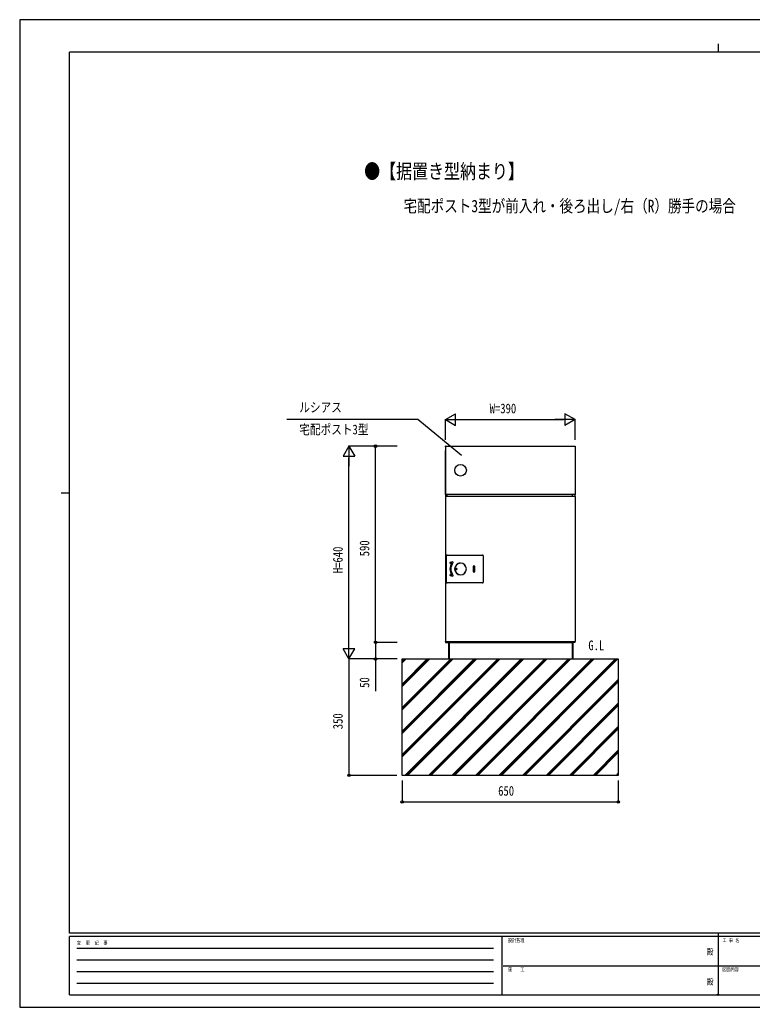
# Model space of a CAD drawing. Units: millimetres, scale not verified. Extents: x -2102 to 2103, y -1485 to 1485.
# Drawn here: x -2102 to 100, y -1485 to 1485 of the extents above; entities that cross this region are included whole.
import ezdxf
from ezdxf.enums import TextEntityAlignment as Align

# ---------------------------------------------------------------- set-up
doc = ezdxf.new("R2010")
doc.units = ezdxf.units.MM
doc.header["$LTSCALE"] = 8
doc.header["$PDMODE"] = 32
doc.header["$PDSIZE"] = 4
for name, color, linetype in [('0-1_USER1', 3, 'Continuous'), ('0-3_YKK_A1', 4, 'Continuous'), ('0-4_YKK_D', 6, 'Continuous'), ('0-5_YKK_ZWAK', 7, 'Continuous'), ('0-6_YSS_K', 3, 'Continuous')]:
    doc.layers.add(name, color=color, linetype=linetype)
doc.styles.add('ＭＳ ゴシック', font='')
doc.styles.get('ＭＳ ゴシック').set_extended_font_data('MS Gothic')

msp = doc.modelspace()

# ---------------------------------------------------------------- linework, layer by layer
at = {"layer": '0-3_YKK_A1'}
for p, q in [((-822.39, 201.8), (-822.39, 202.6)), ((-822.384, 201.8), (-822.39, 201.8)), ((-822.39, 201), (-822.39, 201.7)), ((-822.39, 201), (-822.39, 189.5)), ((-821.89, 201.5), (-821.804, 201.5)), ((-821.804, 201.6), (-821.804, 58.6)), ((-821.004, 201.6), (-821.804, 201.6)), ((-821.39, 202.5), (-821.59, 202.5)), ((-821.39, 201.7), (-821.59, 201.7)), ((-821.59, 201.6), (-821.59, 201.7)), ((-821.39, 201.7), (-821.39, 201.6)), ((-821.004, 201.8), (-821.004, 202.6)), ((-821.004, 201.8), (-821.004, 201.6)), ((-433.19, 201.8), (-433.19, 202.6)), ((-432.89, 202.6), (-433.19, 202.6)), ((-433.19, 201.8), (-433.19, 201.6)), ((-432.89, 201.8), (-433.19, 201.8)), ((-432.39, 201.6), (-433.19, 201.6)), ((-432.89, 202.6), (-432.39, 202.6)), ((-432.39, 201.8), (-432.89, 201.8)), ((-432.396, 201.8), (-432.39, 201.7)), ((-432.39, 202.6), (-432.39, 201.8)), ((-432.39, 201.7), (-432.39, 201.6)), ((-822.39, 57.6), (-822.39, 58.4)), ((-822.39, 58.4), (-821.59, 58.4)), ((-821.59, 57.6), (-822.39, 57.6)), ((-821.89, 51.8), (-822.39, 51.8)), ((-821.59, 51.6), (-822.39, 51.6)), ((-822.39, 51.6), (-822.39, -385.3)), ((-821.89, 52.6), (-821.59, 52.6)), ((-821.89, 51.8), (-821.59, 51.8)), ((-821.004, 58.6), (-821.804, 58.6)), ((-821.59, 58.6), (-821.59, 52.6)), ((-821.59, 52.6), (-433.19, 52.6)), ((-821.59, 51.8), (-821.59, 52.6)), ((-821.59, 51.8), (-821.59, 51.6)), ((-821.004, 58.4), (-821.004, 58.6)), ((-821.004, 58.4), (-821.004, 57.6)), ((-433.19, 57.6), (-821.004, 57.6)), ((-816.69, 52.6), (-816.69, 57.6)), ((-441.59, 57.6), (-441.59, 52.6)), ((-433.19, 58.4), (-433.19, 58.6)), ((-433.19, 58.4), (-433.19, 57.6)), ((-432.89, 58.4), (-433.19, 58.4)), ((-432.89, 57.6), (-433.19, 57.6)), ((-433.19, 57.6), (-433.19, 52.6)), ((-433.19, 51.8), (-433.19, 52.6)), ((-432.89, 52.6), (-433.19, 52.6)), ((-433.19, 51.8), (-433.19, 51.6)), ((-432.89, 51.8), (-433.19, 51.8)), ((-432.39, 51.6), (-433.19, 51.6)), ((-432.89, 58.4), (-432.39, 58.4)), ((-432.89, 52.6), (-432.39, 52.6)), ((-432.39, 51.8), (-432.89, 51.8)), ((-432.39, 52.6), (-432.39, 51.8)), ((-819.39, -206.808), (-819.39, -126.792)), ((-817.398, -124.8), (-710.382, -124.8)), ((-801.412, -145.602), (-808.204, -147.295)), ((-708.39, -126.792), (-708.39, -206.808)), ((-807.599, -149.721), (-803.63, -148.732)), ((-738.89, -159.05), (-738.89, -174.55)), ((-733.89, -166.8), (-738.89, -166.8)), ((-734.39, -158.55), (-738.39, -158.55)), ((-738.39, -175.05), (-734.39, -175.05)), ((-733.89, -174.55), (-733.89, -159.05)), ((-808.204, -186.305), (-801.412, -187.998)), ((-803.63, -184.868), (-807.599, -183.879)), ((-777.375, -184.293), (-776.89, -184.3)), ((-710.382, -208.8), (-817.398, -208.8)), ((-821.59, -385.3), (-822.39, -385.3)), ((-821.89, -385.5), (-821.59, -385.5)), ((-821.59, -385.5), (-821.59, -385.3)), ((-821.59, -385.5), (-821.59, -386.3)), ((-433.19, -385.5), (-433.19, -385.3)), ((-433.19, -385.5), (-433.19, -386.3)), ((-432.89, -385.5), (-433.19, -385.5)), ((-432.89, -385.5), (-432.39, -385.5)), ((-432.39, -385.5), (-432.39, -386.3)), ((-821.89, -386.3), (-822.39, -386.3)), ((-821.89, -386.3), (-821.59, -386.3)), ((-433.19, -386.3), (-821.59, -386.3)), ((-821.59, -386.3), (-821.59, -387.4)), ((-821.59, -387.4), (-820.79, -387.4)), ((-820.79, -387.4), (-811.29, -387.4)), ((-812.64, -387.4), (-812.64, -437.4)), ((-810.69, -387.4), (-811.29, -387.4)), ((-811.14, -387.4), (-811.14, -437.4)), ((-811.14, -387.4), (-441.14, -387.4)), ((-810.79, -386.9), (-810.79, -386.3)), ((-810.69, -386.6), (-810.79, -386.6)), ((-810.69, -386.6), (-810.69, -386.3)), ((-810.69, -387.4), (-810.69, -386.6)), ((-441.59, -387.4), (-810.69, -387.4)), ((-441.59, -386.3), (-441.59, -386.6)), ((-441.59, -386.6), (-441.59, -387.4)), ((-441.49, -386.6), (-441.59, -386.6)), ((-440.99, -387.4), (-441.59, -387.4)), ((-441.49, -386.9), (-441.49, -386.3)), ((-441.14, -387.4), (-441.14, -437.4)), ((-433.99, -387.4), (-440.99, -387.4)), ((-439.64, -387.4), (-439.64, -437.4)), ((-432.89, -386.3), (-433.19, -386.3)), ((-432.39, -386.3), (-432.89, -386.3))]:
    msp.add_line(p, q, dxfattribs=at)
for points in [[(-822.39, 202.6), (-821.39, 202.6), (-821.004, 202.6), (-433.19, 202.6)], [(-821.804, 187.5), (-822.39, 187.5), (-822.39, 189.5)], [(-821.804, 58.6), (-822.39, 58.6), (-822.39, 187.5)], [(-821.004, 202.5), (-821.39, 202.5), (-821.39, 201.7)], [(-432.39, 201.6), (-432.39, 58.6), (-433.19, 58.6)], [(-822.39, 51.8), (-822.39, 52.6), (-821.89, 52.6)], [(-432.39, 51.6), (-432.39, -385.3), (-433.19, -385.3)], [(-432.39, 58.4), (-432.39, 57.6), (-432.89, 57.6)], [(-777.371, -149.336), (-780.713, -149.762), (-782.614, -150.484)], [(-782.717, -183.077), (-780.713, -183.838), (-777.371, -184.264)], [(-822.39, -386.3), (-822.39, -385.5), (-821.89, -385.5)], [(-812.64, -387.4), (-811.14, -387.4), (-811.14, -437.4)], [(-439.64, -387.4), (-441.14, -387.4), (-441.14, -437.4)], [(-433.19, -386.3), (-433.19, -387.4), (-433.99, -387.4)]]:
    msp.add_lwpolyline(points, dxfattribs=at)
msp.add_circle((-776.89, 130.1), 17.5, dxfattribs=at)
for centre, radius, start, end in [((-821.59, 201.7), 0.8, 90, 180), ((-821.89, 201), 0.5, 90, 180), ((-820.39, 189.5), 2, 180, 224.99409), ((-817.4, -126.79), 1.99, 89.92772, 180.07228), ((-807.902, -148.508), 1.25, 104, 180), ((-776.89, -166.8), 29.25, 141.02124, 180), ((-800.989, -147.3), 1.75, 0, 104), ((-800.989, -147.3), 1.75, 321.02124, 0), ((-710.38, -126.79), 1.99, 359.92772, 90.07228), ((-807.902, -148.508), 1.25, 180, 284), ((-776.89, -166.8), 31.75, 146.31167, 180), ((-776.89, -166.8), 31.75, 180, 213.68833), ((-776.89, -166.8), 29.25, 180, 218.97876), ((-803.558, -149.023), 0.3, 326.31167, 104), ((-776.89, -166.8), 17.65, 0, 180), ((-776.89, -166.8), 17.65, 180, 0), ((-776.89, -166.8), 17.5, 90, 255.45427), ((-776.871, -166.8), 17.296, 91.877, 268.123), ((-788.89, -166.8), 1.75, 90, 270), ((-788.89, -166.8), 1.75, 270, 90), ((-776.89, -166.8), 17.5, 270, 90), ((-738.39, -159.05), 0.5, 90, 180), ((-738.39, -174.55), 0.5, 180, 270), ((-734.39, -159.05), 0.5, 0, 90), ((-734.39, -174.55), 0.5, 270, 0), ((-817.4, -206.81), 1.99, 179.92772, 270.07228), ((-807.902, -185.092), 1.25, 76, 180), ((-807.902, -185.092), 1.25, 180, 256), ((-803.558, -184.577), 0.3, 256, 33.68833), ((-800.989, -186.3), 1.75, 256, 0), ((-800.989, -186.3), 1.75, 0, 38.97876), ((-710.38, -206.81), 1.99, 269.92772, 0.07228), ((-811.29, -386.9), 0.5, 270, 0), ((-440.99, -386.9), 0.5, 180, 270)]:
    msp.add_arc(centre, radius, start, end, dxfattribs=at)
at = {"layer": '0-4_YKK_D'}
for p, q in [((-822.39, 282.6), (-792.079, 300.1)), ((-792.079, 265.1), (-792.079, 300.1)), ((-432.39, 282.6), (-462.701, 300.1)), ((-462.701, 300.1), (-462.701, 265.1)), ((-822.39, 221.6), (-822.39, 283.6)), ((-822.39, 282.6), (-792.079, 265.1)), ((-822.39, 282.6), (-761.768, 282.6)), ((-787.39, 282.6), (-467.39, 282.6)), ((-432.39, 282.6), (-493.012, 282.6)), ((-432.39, 282.6), (-462.701, 265.1)), ((-432.39, 221.6), (-432.39, 283.6)), ((-1112.39, 202.6), (-1129.89, 172.289)), ((-967.39, 202.6), (-1113.39, 202.6)), ((-1112.39, 202.6), (-1094.89, 172.289)), ((-1112.39, 202.6), (-1112.39, 141.978)), ((-967.39, 202.6), (-1033.39, 202.6)), ((-1032.39, -387.4), (-1032.39, 202.6)), ((-1129.89, 172.289), (-1094.89, 172.289)), ((-1112.39, -402.4), (-1112.39, 167.6)), ((-1112.39, -437.4), (-1112.39, -376.778)), ((-1112.39, -437.4), (-1129.89, -407.089)), ((-1094.89, -407.089), (-1129.89, -407.089)), ((-1112.39, -437.4), (-1094.89, -407.089)), ((-967.39, -387.4), (-1033.39, -387.4)), ((-967.39, -387.4), (-1033.39, -387.4)), ((-967.39, -437.4), (-1113.39, -437.4)), ((-968.39, -437.4), (-1113.39, -437.4)), ((-1112.39, -437.4), (-1112.39, -787.4)), ((-967.39, -437.4), (-1033.39, -437.4)), ((-968.39, -787.4), (-1113.39, -787.4)), ((-952.39, -803.4), (-952.39, -868.4)), ((-302.39, -803.4), (-302.39, -868.4)), ((-952.39, -867.4), (-302.39, -867.4))]:
    msp.add_line(p, q, dxfattribs=at)
for points in [[(-774.155, 174.427), (-905.166, 282.6), (-1299.465, 282.6)], [(-1032.39, -387.4), (-1032.39, -437.4), (-1032.39, -534.333)]]:
    msp.add_lwpolyline(points, dxfattribs=at)
for centre in [(-1032.39, 202.6), (-1032.39, -387.4), (-1032.39, -387.4), (-1032.39, -437.4), (-1112.39, -787.4), (-952.39, -867.4), (-302.39, -867.4)]:
    msp.add_circle(centre, 3.75, dxfattribs=at)
at = {"layer": '0-5_YKK_ZWAK'}
for p, q in [((-2.39, 1412.6), (-2.39, 1387.6)), ((1947.61, 1387.6), (-1952.39, 1387.6)), ((-1952.39, -1262.4), (-1952.39, 1387.6)), ((-1977.39, 62.6), (-1952.39, 62.6)), ((1947.61, -1262.4), (-1952.39, -1262.4)), ((-652.39, -1272.4), (-1952.39, -1272.4)), ((-1952.39, -1447.4), (-1952.39, -1272.4)), ((-652.39, -1272.4), (-652.39, -1447.4)), ((-2.39, -1272.4), (-652.39, -1272.4)), ((-2.39, -1262.4), (-2.39, -1447.4)), ((647.61, -1272.4), (-2.39, -1272.4)), ((-1931.14, -1307.4), (-677.39, -1307.4)), ((-1931.14, -1342.4), (-677.39, -1342.4)), ((-648.64, -1359.9), (-2.39, -1359.9)), ((-2.39, -1359.9), (647.61, -1359.9)), ((-1931.14, -1377.4), (-677.39, -1377.4)), ((-1931.14, -1412.4), (-677.39, -1412.4)), ((-1952.39, -1447.4), (-652.39, -1447.4)), ((-652.39, -1447.4), (-2.39, -1447.4)), ((-2.39, -1447.4), (647.61, -1447.4))]:
    msp.add_line(p, q, dxfattribs=at)
msp.add_lwpolyline([(-2102.4, -1484.9), (2102.6, -1484.9), (2102.6, 1485.1), (-2102.4, 1485.1)], close=True, dxfattribs=at)
msp.add_point((-2.39, -1447.4), dxfattribs=at)
at = {"layer": '0-6_YSS_K'}
for p, q in [((-952.39, -442.153), (-947.637, -437.4)), ((-952.39, -512.863), (-876.927, -437.4)), ((-952.39, -583.574), (-806.216, -437.4)), ((-952.39, -654.285), (-735.505, -437.4)), ((-952.39, -724.995), (-664.795, -437.4)), ((-952.39, -445.778), (-944.012, -437.4)), ((-952.39, -516.488), (-873.302, -437.4)), ((-952.39, -587.199), (-802.591, -437.4)), ((-952.39, -657.91), (-731.88, -437.4)), ((-952.39, -728.62), (-661.17, -437.4)), ((-952.39, -449.403), (-940.387, -437.4)), ((-952.39, -520.113), (-869.677, -437.4)), ((-952.39, -590.824), (-798.966, -437.4)), ((-952.39, -661.535), (-728.255, -437.4)), ((-952.39, -732.245), (-657.545, -437.4)), ((-944.084, -787.4), (-594.084, -437.4)), ((-940.459, -787.4), (-590.459, -437.4)), ((-936.834, -787.4), (-586.834, -437.4)), ((-873.373, -787.4), (-523.373, -437.4)), ((-869.748, -787.4), (-519.748, -437.4)), ((-866.123, -787.4), (-516.123, -437.4)), ((-811.14, -437.4), (-812.64, -437.4)), ((-811.14, -437.4), (-441.14, -437.4)), ((-802.663, -787.4), (-452.663, -437.4)), ((-799.038, -787.4), (-449.038, -437.4)), ((-795.413, -787.4), (-445.413, -437.4)), ((-731.952, -787.4), (-381.952, -437.4)), ((-728.327, -787.4), (-378.327, -437.4)), ((-724.702, -787.4), (-374.702, -437.4)), ((-661.241, -787.4), (-311.241, -437.4)), ((-657.616, -787.4), (-307.616, -437.4)), ((-653.991, -787.4), (-303.991, -437.4)), ((-441.14, -437.4), (-439.64, -437.4)), ((-590.531, -787.4), (-302.39, -499.26)), ((-586.906, -787.4), (-302.39, -502.885)), ((-583.281, -787.4), (-302.39, -506.51)), ((-519.82, -787.4), (-302.39, -569.97)), ((-516.195, -787.4), (-302.39, -573.595)), ((-512.57, -787.4), (-302.39, -577.22)), ((-449.109, -787.4), (-302.39, -640.681)), ((-445.484, -787.4), (-302.39, -644.306)), ((-441.859, -787.4), (-302.39, -647.931)), ((-378.399, -787.4), (-302.39, -711.392)), ((-374.774, -787.4), (-302.39, -715.017)), ((-371.149, -787.4), (-302.39, -718.642)), ((-307.688, -787.4), (-302.39, -782.102)), ((-304.063, -787.4), (-302.39, -785.727))]:
    msp.add_line(p, q, dxfattribs=at)
msp.add_lwpolyline([(-952.39, -437.4), (-302.39, -437.4), (-302.39, -787.4), (-952.39, -787.4)], close=True, dxfattribs=at)

# ---------------------------------------------------------------- texts
at = {"layer": '0-1_USER1', "style": 'ＭＳ ゴシック', "width": 0.8}
for s, height, p in [('●【据置き型納まり】', 43.99, (-1066.6, 994.1)), ('宅配ポスト3型が前入れ・後ろ出し/右（R）勝手の場合', 37.39, (-948.4, 895.1)), ('G.L', 29.33, (-392.4, -419.9))]:
    msp.add_text(s, height=height, dxfattribs=at).set_placement(p, align=Align.BOTTOM_LEFT)
at = {"layer": '0-4_YKK_D', "style": 'ＭＳ ゴシック', "width": 0.8}
for s, p in [('ルシアス', (-1261.795, 295.989)), ('W=390', (-689.257, 292.6)), ('宅配ポスト3型', (-1261.795, 229.322)), ('650', (-663.657, -857.4))]:
    msp.add_text(s, height=29.33, dxfattribs=at).set_placement(p, align=Align.BOTTOM_LEFT)
for s, p in [('590', (-1042.39, -128.667)), ('H=640', (-1122.39, -179.267)), ('50', (-1042.39, -524.333)), ('350', (-1122.39, -648.667))]:
    msp.add_text(s, height=29.33, rotation=90, dxfattribs=at).set_placement(p, align=Align.BOTTOM_LEFT)
at = {"layer": '0-5_YKK_ZWAK', "style": 'ＭＳ ゴシック', "width": 0.8}
for s, height, p in [('設計監理', 11, (-634.057, -1292.4)), ('工 事 名', 11, (10.735, -1292.4)), ('変  更  記  事', 11, (-1930.555, -1299.9)), ('殿', 18.33, (-36.733, -1332.817)), ('施\u3000\u3000工', 11, (-634.057, -1379.9)), ('図面内容', 11, (10.735, -1379.9)), ('殿', 18.33, (-36.733, -1422.817))]:
    msp.add_text(s, height=height, dxfattribs=at).set_placement(p, align=Align.BOTTOM_LEFT)

doc.saveas('drawing.dxf')
